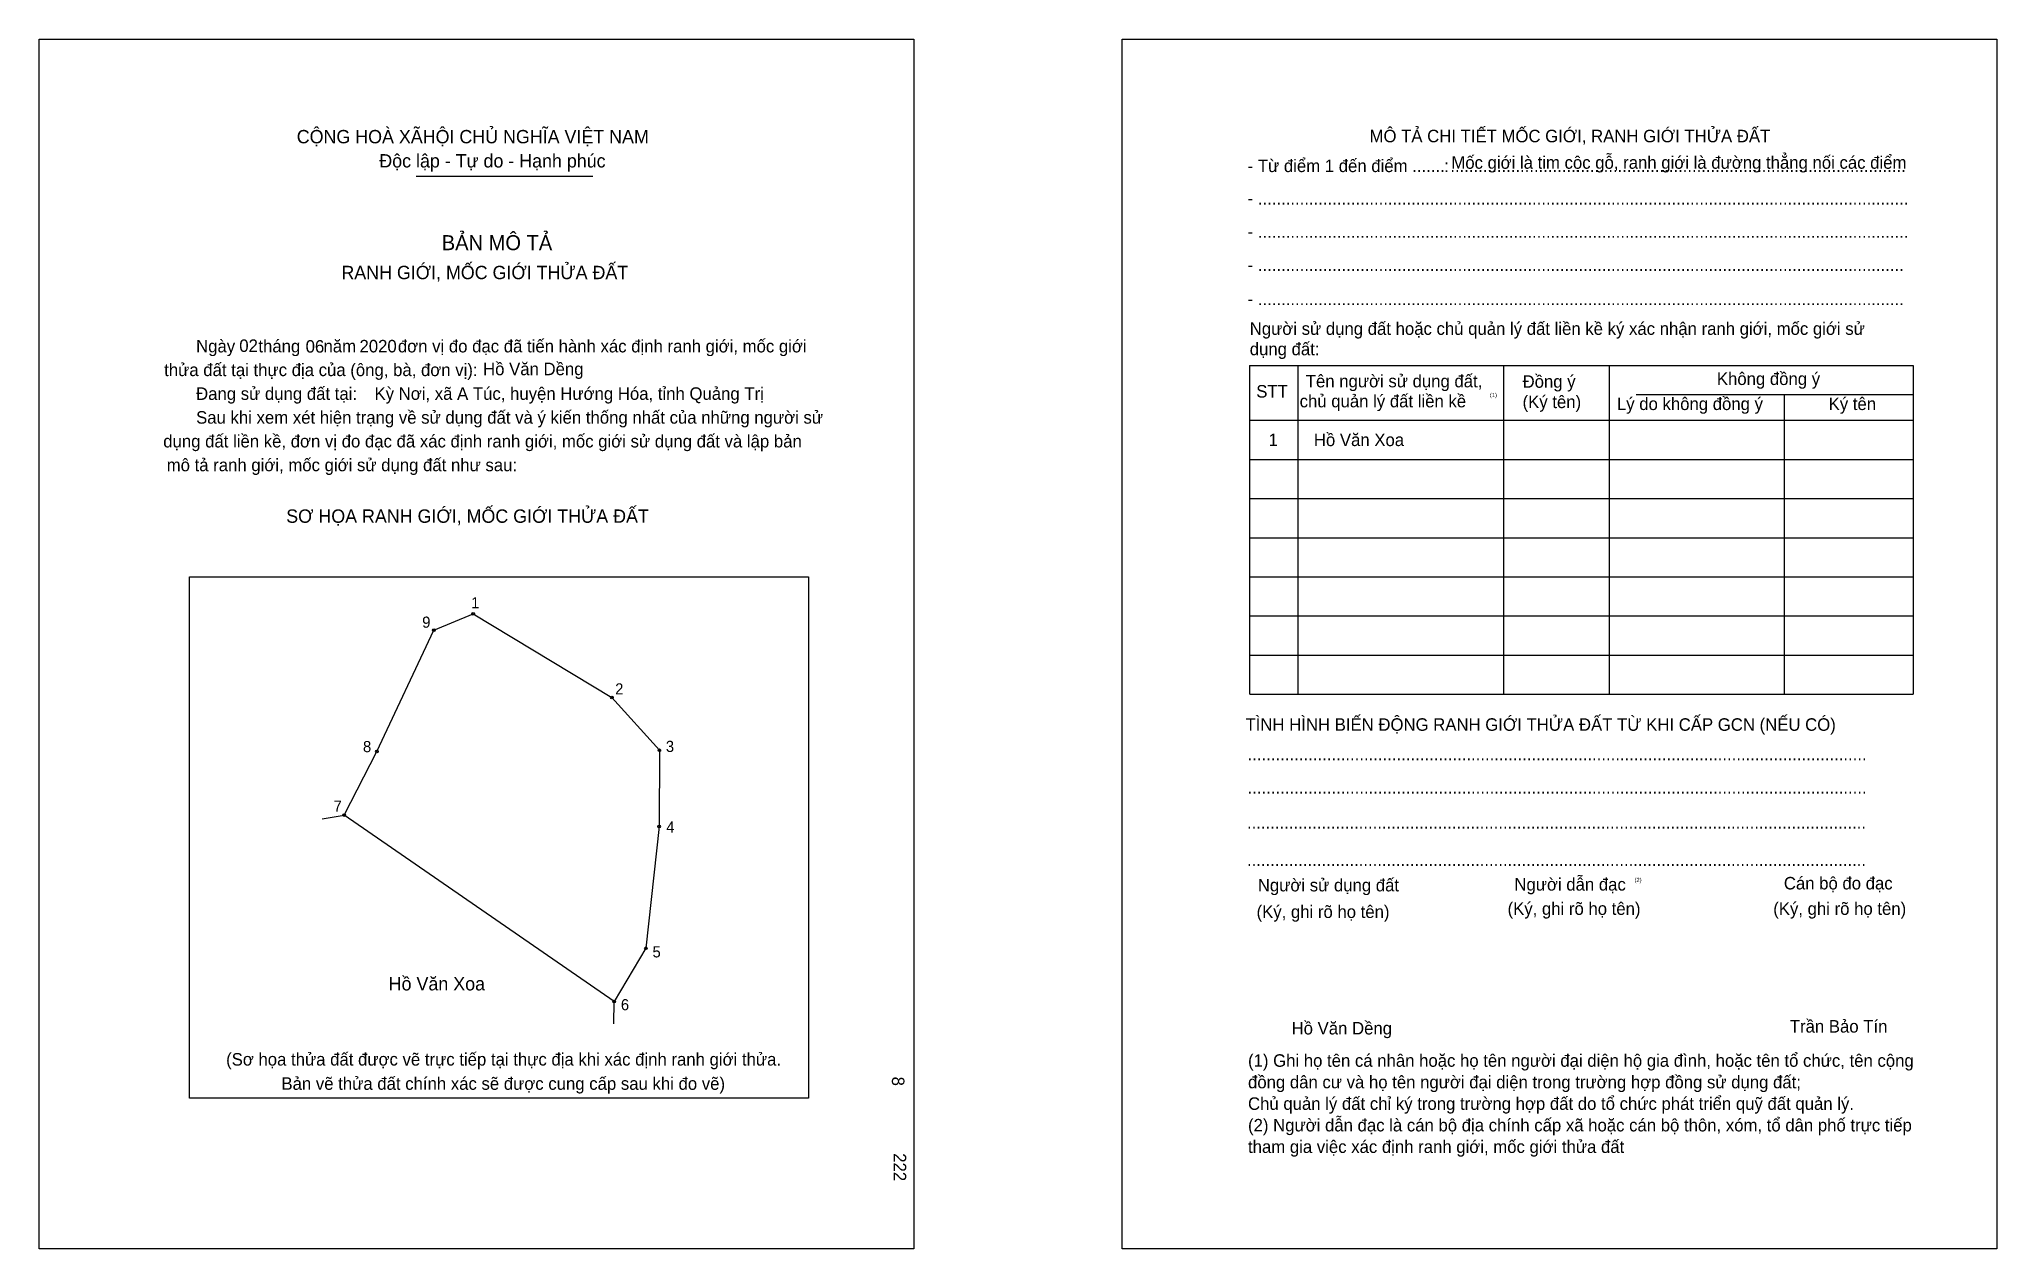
# Model space of a CAD drawing. Extents: x 549347 to 549689, y 1822387 to 1822598.
import ezdxf

# ---------------------------------------------------------------- set-up
doc = ezdxf.new("R2010")
doc.units = 0
for name, color, linetype in [('bmtKhungInTrang1', 7, 'Continuous'), ('bmtKhungInTrang2', 7, 'Continuous'), ('bmtNoiDung', 7, 'Continuous'), ('bmtTemplate', 7, 'Continuous'), ('CanhThua', 7, 'Continuous'), ('MocDinhThua', 7, 'Continuous'), ('RauThua', 7, 'Continuous'), ('SoHieuDinhThua', 7, 'Continuous'), ('TenChuLanCan', 7, 'Continuous')]:
    doc.layers.add(name, color=color, linetype=linetype)

msp = doc.modelspace()

# ---------------------------------------------------------------- linework, layer by layer
at = {"layer": 'bmtKhungInTrang1'}
msp.add_lwpolyline([(549347.24, 1822598.46), (549499.88, 1822598.46), (549499.88, 1822387.34), (549347.24, 1822387.34)], close=True, dxfattribs=at)
at = {"layer": 'bmtKhungInTrang2'}
msp.add_lwpolyline([(549536.28, 1822598.46), (549688.93, 1822598.46), (549688.93, 1822387.34), (549536.28, 1822387.34)], close=True, dxfattribs=at)
at = {"layer": 'bmtTemplate'}
for p, q in [((549413.02, 1822574.53), (549443.89, 1822574.53)), ((549566.9, 1822541.52), (549566.9, 1822484.12)), ((549602.81, 1822541.52), (549602.81, 1822484.12)), ((549621.29, 1822541.58), (549621.29, 1822484.12)), ((549674.31, 1822541.52), (549674.31, 1822484.12)), ((549625.97, 1822536.46), (549674.31, 1822536.46)), ((549558.53, 1822531.95), (549674.31, 1822531.95)), ((549558.53, 1822525.12), (549674.31, 1822525.12)), ((549558.53, 1822518.28), (549674.31, 1822518.28)), ((549558.53, 1822511.45), (549674.31, 1822511.45)), ((549558.53, 1822504.62), (549674.31, 1822504.62)), ((549558.53, 1822497.79), (549674.31, 1822497.79)), ((549558.53, 1822490.95), (549674.31, 1822490.95)), ((549558.53, 1822484.12), (549674.31, 1822484.12))]:
    msp.add_line(p, q, dxfattribs=at)
for points in [[(549558.46, 1822541.52), (549674.31, 1822541.52)], [(549558.46, 1822541.52), (549558.46, 1822484.12)], [(549651.78, 1822536.39), (549651.78, 1822484.12)]]:
    msp.add_lwpolyline(points, dxfattribs=at)
msp.add_lwpolyline([(549373.5, 1822413.63), (549373.5, 1822504.61), (549481.51, 1822504.61), (549481.51, 1822413.63)], close=True, dxfattribs=at)
at = {"layer": 'CanhThua'}
for p, q in [((549416.13, 1822495.3), (549422.99, 1822498.15)), ((549422.99, 1822498.15), (549447.22, 1822483.56)), ((549406.2, 1822474.14), (549416.13, 1822495.3)), ((549447.22, 1822483.56), (549455.49, 1822474.34)), ((549400.47, 1822463.05), (549406.2, 1822474.14)), ((549455.49, 1822474.34), (549455.43, 1822461.06)), ((549447.59, 1822430.48), (549400.47, 1822463.05)), ((549455.43, 1822461.06), (549453.15, 1822439.79)), ((549453.15, 1822439.79), (549447.59, 1822430.48))]:
    msp.add_line(p, q, dxfattribs=at)
at = {"layer": 'MocDinhThua'}
for centre in [(549422.99, 1822498.15), (549416.13, 1822495.3), (549447.22, 1822483.56), (549406.2, 1822474.14), (549455.49, 1822474.34), (549400.47, 1822463.05), (549455.43, 1822461.06), (549453.15, 1822439.79), (549447.59, 1822430.48)]:
    msp.add_circle(centre, 0.233, dxfattribs=at)
at = {"layer": 'RauThua'}
for p, q in [((549396.65, 1822462.38), (549400.47, 1822463.05)), ((549396.65, 1822462.38), (549400.47, 1822463.05)), ((549447.56, 1822426.6), (549447.59, 1822430.48))]:
    msp.add_line(p, q, dxfattribs=at)

# ---------------------------------------------------------------- texts
at = {"layer": 'bmtNoiDung'}
for s, height, p in [('02', 2.184, (549382.17, 1822543.87)), ('06', 2.184, (549393.75, 1822543.75)), ('2020', 2.184, (549403.15, 1822543.79)), ('Hồ Văn Dềng', 2.184, (549424.72, 1822539.81)), ('Kỳ Nơi, xã A Túc, huyện Hướng Hóa, tỉnh Quảng Trị', 2.184, (549405.77, 1822535.51)), ('1', 2.18, (549561.82, 1822527.44)), ('Hồ Văn Xoa ', 2.184, (549569.72, 1822527.44)), ('Hồ Văn Dềng', 2.184, (549565.83, 1822424.75))]:
    msp.add_text(s, height=height, dxfattribs=at).set_placement(p)
for s, height, p in [('8', 2.18, (549496.08, 1822417.39)), ('222', 2.184, (549496.39, 1822404.02))]:
    msp.add_text(s, height=height, rotation=270, dxfattribs=at).set_placement(p)
at = {"layer": 'bmtTemplate'}
for s, height, p in [('CỘNG HOÀ XÃHỘI CHỦ NGHĨA VIỆT NAM', 2.3297, (549392.2, 1822580.28)), ('MÔ TẢ CHI TIẾT MỐC GIỚI, RANH GIỚI THỬA ĐẤT', 2.1832, (549579.44, 1822580.46)), ('Độc lập - Tự do - Hạnh phúc', 2.3297, (549406.61, 1822576.06)), ('- Từ điểm 1 đến điểm .......', 2.1832, (549558.16, 1822575.26)), (':', 2.18, (549592.46, 1822575.26)), ('..................................................................................................', 2.1832, (549593.54, 1822575.26)), ('Mốc giới là tim cộc gỗ, ranh giới là đường thẳng nối các điểm', 2.1832, (549593.72, 1822575.84)), ('- ............................................................................................................................................', 2.18322, (549558.16, 1822569.6)), ('BẢN MÔ TẢ', 2.621, (549417.51, 1822561.63)), ('- ............................................................................................................................................', 2.18322, (549558.16, 1822563.79)), ('RANH GIỚI, MỐC GIỚI THỬA ĐẤT', 2.3297, (549399.99, 1822556.57)), ('- ...........................................................................................................................................', 2.18322, (549558.16, 1822557.98)), ('- ...........................................................................................................................................', 2.18322, (549558.16, 1822552.04)), ('Người sử dụng đất hoặc chủ quản lý đất liền kề ký xác nhận ranh giới, mốc giới sử', 2.1832, (549558.53, 1822546.85)), ('Ngày     tháng     năm         đơn vị đo đạc đã tiến hành xác định ranh giới, mốc giới ', 2.184, (549374.63, 1822543.79)), ('dụng đất:', 2.183, (549558.53, 1822543.29)), ('thửa đất tại thực địa của (ông, bà, đơn vị):', 2.184, (549369.06, 1822539.65)), ('Đang sử dụng đất tại:', 2.184, (549374.63, 1822535.5)), ('STT', 2.183, (549559.67, 1822535.91)), ('Tên người sử dụng đất,', 2.1832, (549568.31, 1822537.69)), ('Đồng ý', 2.183, (549606.15, 1822537.62)), ('Không đồng ý', 2.1832, (549640.06, 1822538.1)), ('chủ quản lý đất liền kề', 2.1832, (549567.24, 1822534.2)), ('(1)', 0.728, (549600.45, 1822535.99)), ('(Ký tên)', 2.183, (549606.15, 1822534.07)), ('Lý do không đồng ý', 2.1832, (549622.62, 1822533.73)), ('Ký tên', 2.183, (549659.57, 1822533.73)), ('Sau khi xem xét hiện trạng về sử dụng đất và ý kiến thống nhất của những người sử ', 2.184, (549374.63, 1822531.35)), ('dụng đất liền kề, đơn vị đo đạc đã xác định ranh giới, mốc giới sử dụng đất và lập bản', 2.184, (549368.9, 1822527.2)), ('mô tả ranh giới, mốc giới sử dụng đất như sau:', 2.184, (549369.5, 1822523.05)), ('SƠ HỌA RANH GIỚI, MỐC GIỚI THỬA ĐẤT', 2.3297, (549390.36, 1822514.05)), ('TÌNH HÌNH BIẾN ĐỘNG RANH GIỚI THỬA ĐẤT TỪ KHI CẤP GCN (NẾU CÓ)', 2.1832, (549557.79, 1822477.75)), ('.....................................................................................................................................', 2.18649, (549558.16, 1822472.61)), ('.....................................................................................................................................', 2.18649, (549558.16, 1822466.8)), ('.....................................................................................................................................', 2.18649, (549558.05, 1822460.65)), ('.....................................................................................................................................', 2.18649, (549558.05, 1822454.16)), ('Người dẫn đạc', 2.1832, (549604.72, 1822449.86)), ('Cán bộ đo đạc', 2.1832, (549651.75, 1822450.06)), ('Người sử dụng đất', 2.1832, (549559.94, 1822449.72)), ('(2)', 0.728, (549625.69, 1822451.36)), ('(Ký, ghi rõ họ tên)', 2.1832, (549559.72, 1822445.08)), ('(Ký, ghi rõ họ tên)', 2.1832, (549603.53, 1822445.62)), ('(Ký, ghi rõ họ tên)', 2.1832, (549649.9, 1822445.62)), ('Trần Bảo Tín', 2.1832, (549652.79, 1822425.08)), ('(Sơ họa thửa đất được vẽ trực tiếp tại thực địa khi xác định ranh giới thửa.', 2.184, (549379.87, 1822419.32)), ('(1) Ghi họ tên cá nhân hoặc họ tên người đại diện hộ gia đình, hoặc tên tổ chức, tên cộng', 2.1832, (549558.23, 1822419.11)), ('Bản vẽ thửa đất chính xác sẽ được cung cấp sau khi đo vẽ)', 2.184, (549389.53, 1822415.09)), ('đồng dân cư và họ tên người đại diện trong trường hợp đồng sử dụng đất;', 2.1832, (549558.23, 1822415.35)), ('Chủ quản lý đất chỉ ký trong trường hợp đất do tổ chức phát triển quỹ đất quản lý.', 2.1832, (549558.23, 1822411.59)), ('(2) Người dẫn đạc là cán bộ địa chính cấp xã hoặc cán bộ thôn, xóm, tổ dân phố trực tiếp', 2.1832, (549558.23, 1822407.83)), ('tham gia việc xác định ranh giới, mốc giới thửa đất', 2.1832, (549558.23, 1822404.07))]:
    msp.add_text(s, height=height, dxfattribs=at).set_placement(p)
at = {"layer": 'SoHieuDinhThua'}
for s, p in [('1', (549422.63, 1822499.12)), ('9', (549414.09, 1822495.74)), ('2', (549447.77, 1822484.09)), ('8', (549403.76, 1822474.02)), ('3', (549456.62, 1822474.06)), ('7', (549398.63, 1822463.64)), ('4', (549456.69, 1822459.98)), ('5', (549454.29, 1822438.2)), ('6', (549448.77, 1822428.98))]:
    msp.add_text(s, height=1.94, dxfattribs=at).set_placement(p)
at = {"layer": 'TenChuLanCan'}
msp.add_text('Hồ Văn Xoa', height=2.333, dxfattribs=at).set_placement((549408.24, 1822432.44))

doc.saveas('drawing.dxf')
